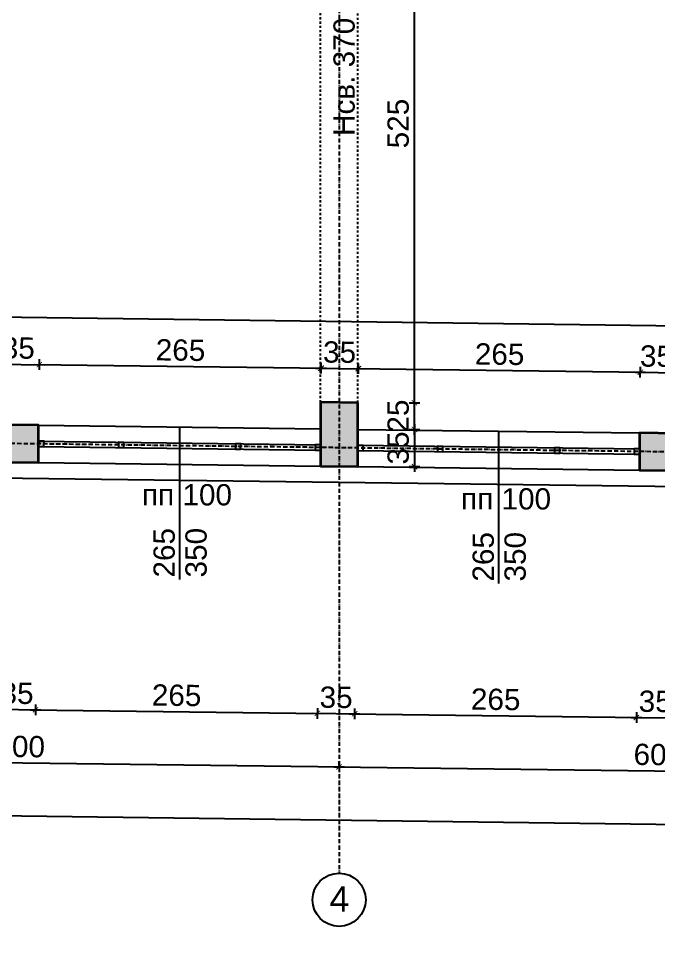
# Model space of a CAD drawing. Header units: inches. Extents: x -72385 to 39588, y -6525 to 66685.
# Drawn here: x -50486 to -49885, y 7801 to 8686 of the extents above; entities that cross this region are included whole.
import ezdxf

# ---------------------------------------------------------------- set-up
doc = ezdxf.new("R2010")
doc.units = ezdxf.units.IN
doc.header["$MEASUREMENT"] = 0
doc.linetypes.add('DashDot', pattern=[0.6, 0.4, -0.1, 0, -0.1])
doc.linetypes.add('Hidden', pattern=[0.4, 0.2, -0.2])
for name, color, linetype, lineweight in [('Изгледни линии', 253, 'Continuous', 25), ('Надписи Hсв', 252, 'Continuous', 25), ('Надписи коти външни', 252, 'Continuous', 25), ('Надписи коти вътрешни', 252, 'Continuous', 25), ('Надписи Оси', 252, 'Continuous', 25), ('Надписи прозорци', 252, 'Continuous', 25), ('Оси', 252, 'DashDot', 25), ('Прозорци', 251, 'Continuous', 25), ('Пунктир', 253, 'Hidden', 25), ('Разрезни линии', 7, 'Continuous', 35), ('Щрих стени', 254, 'Continuous', 25)]:
    doc.layers.add(name, color=color, linetype=linetype, lineweight=lineweight)
doc.styles.add('Arial Regular', font='arial.ttf')
doc.styles.get("Standard").update_dxf_attribs({"font": 'arial.ttf'})
doc.dimstyles.new('Annotative', dxfattribs={"dimscale": 0, "dimtxt": 20, "dimasz": 5, "dimexe": 5, "dimexo": 5, "dimgap": 5, "dimtad": 1, "dimdec": 0, "dimzin": 0, "dimdsep": 46, "dimtxsty": 'Standard', "dimblk": 'ARCHTICK', "dimcen": 5, "dimdle": 5, "dimadec": 0, "dimazin": 0, "dimtfac": 1, "dimtdec": 0, "dimtofl": 0, "dimtmove": 0, "dimatfit": 3, "dimldrblk": 'ARCHTICK', "dimfxl": 5, "dimfxlon": 1, "dimtolj": 1, "dimtzin": 0, "dimarcsym": 1})

# ---------------------------------------------------------------- blocks, each defined once
blk = doc.blocks.new('_ArchTick')
at = {"color": 0, "linetype": 'ByBlock', "const_width": 0.15}
blk.add_lwpolyline([(-0.5, -0.5), (0.5, 0.5)], dxfattribs=at)
blk = doc.blocks.new('*D625')
at = {"layer": 'Defpoints', "color": 0, "ltscale": 50, "transparency": 16777216}
for p in [(-50466.61, 8360.87), (-50502.34, 8304.24), (-50467.34, 8303.79)]:
    blk.add_point(p, dxfattribs=at)
at = {"layer": 'Надписи коти вътрешни', "color": 0, "lineweight": -2, "ltscale": 50, "transparency": 16777216}
for p, q in [((-50501.67, 8356.31), (-50501.55, 8366.31)), ((-50466.67, 8355.87), (-50466.55, 8365.86)), ((-50506.61, 8361.37), (-50461.61, 8360.8))]:
    blk.add_line(p, q, dxfattribs=at)
at = {"layer": 'Надписи коти вътрешни', "color": 0, "lineweight": -2, "ltscale": 50, "transparency": 16777216, "xscale": 5, "yscale": 5, "zscale": 5}
for p, rotation in [((-50501.61, 8361.31), 179.2706286525344), ((-50466.61, 8360.87), 359.2706286525344)]:
    blk.add_blockref('_ArchTick', p, dxfattribs=dict(at, rotation=rotation))
at = {"layer": 'Надписи коти вътрешни', "color": 0, "ltscale": 50, "transparency": 16777216, "insert": (-50486.42, 8376.34), "char_height": 20, "attachment_point": 5, "rotation": 359.27063}
blk.add_mtext('\\A1;35', dxfattribs=at)
blk = doc.blocks.new('*D626')
at = {"layer": 'Defpoints', "color": 0, "ltscale": 50, "transparency": 16777216}
for p in [(-50201.61, 8357.49), (-50467.34, 8303.79), (-50202.34, 8300.42)]:
    blk.add_point(p, dxfattribs=at)
at = {"layer": 'Надписи коти вътрешни', "color": 0, "lineweight": -2, "ltscale": 50, "transparency": 16777216}
for p, q in [((-50466.67, 8355.87), (-50466.55, 8365.86)), ((-50471.61, 8360.93), (-50196.61, 8357.43)), ((-50201.67, 8352.49), (-50201.55, 8362.49))]:
    blk.add_line(p, q, dxfattribs=at)
at = {"layer": 'Надписи коти вътрешни', "color": 0, "lineweight": -2, "ltscale": 50, "transparency": 16777216, "xscale": 5, "yscale": 5, "zscale": 5}
for p, rotation in [((-50466.61, 8360.87), 179.270628652547), ((-50201.61, 8357.49), 359.270628652547)]:
    blk.add_blockref('_ArchTick', p, dxfattribs=dict(at, rotation=rotation))
at = {"layer": 'Надписи коти вътрешни', "color": 0, "ltscale": 50, "transparency": 16777216, "insert": (-50333.92, 8374.39), "char_height": 20, "attachment_point": 5, "rotation": 359.27063}
blk.add_mtext('\\A1;265', dxfattribs=at)
blk = doc.blocks.new('*D627')
at = {"layer": 'Defpoints', "color": 0, "ltscale": 50, "transparency": 16777216}
for p in [(-50167.06, 8357.05), (-50202.34, 8335.42), (-50167.34, 8334.98)]:
    blk.add_point(p, dxfattribs=at)
at = {"layer": 'Надписи коти вътрешни', "color": 0, "lineweight": -2, "ltscale": 50, "transparency": 16777216}
for p, q in [((-50207.06, 8357.56), (-50162.06, 8356.99)), ((-50202.12, 8352.5), (-50201.99, 8362.5)), ((-50167.12, 8352.05), (-50166.99, 8362.05))]:
    blk.add_line(p, q, dxfattribs=at)
at = {"layer": 'Надписи коти вътрешни', "color": 0, "lineweight": -2, "ltscale": 50, "transparency": 16777216, "xscale": 5, "yscale": 5, "zscale": 5}
for p, rotation in [((-50202.06, 8357.5), 179.2706286525459), ((-50167.06, 8357.05), 359.270628652546)]:
    blk.add_blockref('_ArchTick', p, dxfattribs=dict(at, rotation=rotation))
at = {"layer": 'Надписи коти вътрешни', "color": 0, "ltscale": 50, "transparency": 16777216, "insert": (-50184.36, 8372.49), "char_height": 20, "attachment_point": 5, "rotation": 359.27063}
blk.add_mtext('\\A1;35', dxfattribs=at)
blk = doc.blocks.new('*D662')
at = {"layer": 'Defpoints', "color": 0, "ltscale": 50, "transparency": 16777216}
for p in [(-49901.61, 8353.67), (-50167.34, 8299.97), (-49902.34, 8296.6)]:
    blk.add_point(p, dxfattribs=at)
at = {"layer": 'Надписи коти вътрешни', "color": 0, "lineweight": -2, "ltscale": 50, "transparency": 16777216}
for p, q in [((-50171.61, 8357.11), (-49896.61, 8353.61)), ((-50166.67, 8352.05), (-50166.55, 8362.05)), ((-49901.67, 8348.67), (-49901.55, 8358.67))]:
    blk.add_line(p, q, dxfattribs=at)
at = {"layer": 'Надписи коти вътрешни', "color": 0, "lineweight": -2, "ltscale": 50, "transparency": 16777216, "xscale": 5, "yscale": 5, "zscale": 5}
for p, rotation in [((-50166.61, 8357.05), 179.270628652547), ((-49901.61, 8353.67), 359.270628652547)]:
    blk.add_blockref('_ArchTick', p, dxfattribs=dict(at, rotation=rotation))
at = {"layer": 'Надписи коти вътрешни', "color": 0, "ltscale": 50, "transparency": 16777216, "insert": (-50033.92, 8370.57), "char_height": 20, "attachment_point": 5, "rotation": 359.27063}
blk.add_mtext('\\A1;265', dxfattribs=at)
blk = doc.blocks.new('*D663')
at = {"layer": 'Defpoints', "color": 0, "ltscale": 50, "transparency": 16777216}
for p in [(-49866.61, 8353.23), (-49902.34, 8296.6), (-49867.34, 8296.15)]:
    blk.add_point(p, dxfattribs=at)
at = {"layer": 'Надписи коти вътрешни', "color": 0, "lineweight": -2, "ltscale": 50, "transparency": 16777216}
for p, q in [((-49901.67, 8348.67), (-49901.55, 8358.67)), ((-49866.67, 8348.23), (-49866.55, 8358.23)), ((-49906.61, 8353.74), (-49861.61, 8353.16))]:
    blk.add_line(p, q, dxfattribs=at)
at = {"layer": 'Надписи коти вътрешни', "color": 0, "lineweight": -2, "ltscale": 50, "transparency": 16777216, "xscale": 5, "yscale": 5, "zscale": 5}
for p, rotation in [((-49901.61, 8353.67), 179.2706286525344), ((-49866.61, 8353.23), 359.2706286525344)]:
    blk.add_blockref('_ArchTick', p, dxfattribs=dict(at, rotation=rotation))
at = {"layer": 'Надписи коти вътрешни', "color": 0, "ltscale": 50, "transparency": 16777216, "insert": (-49886.42, 8368.7), "char_height": 20, "attachment_point": 5, "rotation": 359.27063}
blk.add_mtext('\\A1;35', dxfattribs=at)
blk = doc.blocks.new('*D685')
at = {"layer": 'Defpoints', "color": 0, "ltscale": 50, "transparency": 16777216}
for p in [(-47201.05, 8363.57), (-51367.34, 8315.25), (-47202.34, 8262.23)]:
    blk.add_point(p, dxfattribs=at)
at = {"layer": 'Надписи коти вътрешни', "color": 0, "lineweight": -2, "ltscale": 50, "transparency": 16777216}
for p, q in [((-51366.11, 8411.59), (-51365.98, 8421.59)), ((-51371.05, 8416.65), (-47196.05, 8363.5)), ((-47201.11, 8358.57), (-47200.98, 8368.57))]:
    blk.add_line(p, q, dxfattribs=at)
at = {"layer": 'Надписи коти вътрешни', "color": 0, "lineweight": -2, "ltscale": 50, "transparency": 16777216, "xscale": 5, "yscale": 5, "zscale": 5}
for p, rotation in [((-51366.05, 8416.59), 179.2706286525471), ((-47201.05, 8363.57), 359.2706286525471)]:
    blk.add_blockref('_ArchTick', p, dxfattribs=dict(at, rotation=rotation))
at = {"layer": 'Надписи коти вътрешни', "color": 0, "ltscale": 50, "transparency": 16777216, "insert": (-49283.35, 8405.29), "char_height": 20, "attachment_point": 5, "rotation": 359.27063}
blk.add_mtext('\\A1;4165', dxfattribs=at)
blk = doc.blocks.new('*D996')
at = {"layer": 'Defpoints', "color": 0, "ltscale": 50, "transparency": 16777216}
for p in [(-50167.34, 8324.97), (-50114, 8324.97), (-50167.34, 8299.97)]:
    blk.add_point(p, dxfattribs=at)
at = {"layer": 'Надписи коти вътрешни', "color": 0, "lineweight": -2, "ltscale": 50, "transparency": 16777216}
for p, q in [((-50114, 8294.97), (-50114, 8329.97)), ((-50119, 8324.97), (-50109, 8324.97)), ((-50119, 8299.97), (-50109, 8299.97))]:
    blk.add_line(p, q, dxfattribs=at)
at = {"layer": 'Надписи коти вътрешни', "color": 0, "lineweight": -2, "ltscale": 50, "transparency": 16777216, "xscale": 5, "yscale": 5, "zscale": 5}
for p, rotation in [((-50114, 8324.97), 90), ((-50114, 8299.97), 270)]:
    blk.add_blockref('_ArchTick', p, dxfattribs=dict(at, rotation=rotation))
at = {"layer": 'Надписи коти вътрешни', "color": 0, "ltscale": 50, "transparency": 16777216, "insert": (-50129.21, 8312.47), "char_height": 20, "attachment_point": 5, "rotation": 90}
blk.add_mtext('\\A1;25', dxfattribs=at)
blk = doc.blocks.new('*D997')
at = {"layer": 'Defpoints', "color": 0, "ltscale": 50, "transparency": 16777216}
for p in [(-50167.24, 8850.02), (-50114, 8850.02), (-50167.34, 8324.97)]:
    blk.add_point(p, dxfattribs=at)
at = {"layer": 'Надписи коти вътрешни', "color": 0, "lineweight": -2, "ltscale": 50, "transparency": 16777216}
for p, q in [((-50114, 8319.97), (-50114, 8855.02)), ((-50119, 8850.02), (-50109, 8850.02)), ((-50119, 8324.97), (-50109, 8324.97))]:
    blk.add_line(p, q, dxfattribs=at)
at = {"layer": 'Надписи коти вътрешни', "color": 0, "lineweight": -2, "ltscale": 50, "transparency": 16777216, "xscale": 5, "yscale": 5, "zscale": 5}
for p, rotation in [((-50114, 8850.02), 90), ((-50114, 8324.97), 270)]:
    blk.add_blockref('_ArchTick', p, dxfattribs=dict(at, rotation=rotation))
at = {"layer": 'Надписи коти вътрешни', "color": 0, "ltscale": 50, "transparency": 16777216, "insert": (-50129.21, 8587.5), "char_height": 20, "attachment_point": 5, "rotation": 90}
blk.add_mtext('\\A1;525', dxfattribs=at)
blk = doc.blocks.new('*D6074')
at = {"layer": 'Defpoints', "color": 0, "ltscale": 50, "transparency": 16777216}
for p in [(-50502.34, 8269.23), (-50467.34, 8268.79), (-50470.3, 8036.31)]:
    blk.add_point(p, dxfattribs=at)
at = {"layer": 'Надписи коти външни', "color": 0, "lineweight": -2, "ltscale": 50, "transparency": 16777216}
for p, q in [((-50510.3, 8036.82), (-50465.3, 8036.24)), ((-50505.23, 8041.75), (-50505.36, 8031.75)), ((-50470.23, 8041.31), (-50470.36, 8031.31))]:
    blk.add_line(p, q, dxfattribs=at)
at = {"layer": 'Надписи коти външни', "color": 0, "lineweight": -2, "ltscale": 50, "transparency": 16777216, "xscale": 5, "yscale": 5, "zscale": 5}
for p, rotation in [((-50505.3, 8036.75), 179.2706286525463), ((-50470.3, 8036.31), 359.2706286525462)]:
    blk.add_blockref('_ArchTick', p, dxfattribs=dict(at, rotation=rotation))
at = {"layer": 'Надписи коти външни', "color": 0, "ltscale": 50, "transparency": 16777216, "insert": (-50487.6, 8051.75), "char_height": 20, "attachment_point": 5, "rotation": 359.27063}
blk.add_mtext('\\A1;35', dxfattribs=at)
blk = doc.blocks.new('*D6075')
at = {"layer": 'Defpoints', "color": 0, "ltscale": 50, "transparency": 16777216}
for p in [(-50467.34, 8268.79), (-50202.34, 8265.42), (-50205.3, 8032.93)]:
    blk.add_point(p, dxfattribs=at)
at = {"layer": 'Надписи коти външни', "color": 0, "lineweight": -2, "ltscale": 50, "transparency": 16777216}
for p, q in [((-50470.23, 8041.31), (-50470.36, 8031.31)), ((-50205.23, 8037.93), (-50205.36, 8027.93)), ((-50475.3, 8036.37), (-50200.3, 8032.87))]:
    blk.add_line(p, q, dxfattribs=at)
at = {"layer": 'Надписи коти външни', "color": 0, "lineweight": -2, "ltscale": 50, "transparency": 16777216, "xscale": 5, "yscale": 5, "zscale": 5}
for p, rotation in [((-50470.3, 8036.31), 179.2706286525455), ((-50205.3, 8032.93), 359.2706286525455)]:
    blk.add_blockref('_ArchTick', p, dxfattribs=dict(at, rotation=rotation))
at = {"layer": 'Надписи коти външни', "color": 0, "ltscale": 50, "transparency": 16777216, "insert": (-50337.6, 8049.83), "char_height": 20, "attachment_point": 5, "rotation": 359.27063}
blk.add_mtext('\\A1;265', dxfattribs=at)
blk = doc.blocks.new('*D6076')
at = {"layer": 'Defpoints', "color": 0, "ltscale": 50, "transparency": 16777216}
for p in [(-50202.34, 8265.42), (-50167.34, 8264.97), (-50170.3, 8032.49)]:
    blk.add_point(p, dxfattribs=at)
at = {"layer": 'Надписи коти външни', "color": 0, "lineweight": -2, "ltscale": 50, "transparency": 16777216}
for p, q in [((-50205.23, 8037.93), (-50205.36, 8027.93)), ((-50170.23, 8037.49), (-50170.36, 8027.49)), ((-50210.3, 8033), (-50165.3, 8032.43))]:
    blk.add_line(p, q, dxfattribs=at)
at = {"layer": 'Надписи коти външни', "color": 0, "lineweight": -2, "ltscale": 50, "transparency": 16777216, "xscale": 5, "yscale": 5, "zscale": 5}
for p, rotation in [((-50205.3, 8032.93), 179.2706286525345), ((-50170.3, 8032.49), 359.2706286525345)]:
    blk.add_blockref('_ArchTick', p, dxfattribs=dict(at, rotation=rotation))
at = {"layer": 'Надписи коти външни', "color": 0, "ltscale": 50, "transparency": 16777216, "insert": (-50187.6, 8047.93), "char_height": 20, "attachment_point": 5, "rotation": 359.27063}
blk.add_mtext('\\A1;35', dxfattribs=at)
blk = doc.blocks.new('*D6077')
at = {"layer": 'Defpoints', "color": 0, "ltscale": 50, "transparency": 16777216}
for p in [(-50167.34, 8264.97), (-49902.34, 8261.6), (-49905.3, 8029.12)]:
    blk.add_point(p, dxfattribs=at)
at = {"layer": 'Надписи коти външни', "color": 0, "lineweight": -2, "ltscale": 50, "transparency": 16777216}
for p, q in [((-50170.23, 8037.49), (-50170.36, 8027.49)), ((-50175.3, 8032.55), (-49900.3, 8029.05)), ((-49905.23, 8034.11), (-49905.36, 8024.12))]:
    blk.add_line(p, q, dxfattribs=at)
at = {"layer": 'Надписи коти външни', "color": 0, "lineweight": -2, "ltscale": 50, "transparency": 16777216, "xscale": 5, "yscale": 5, "zscale": 5}
for p, rotation in [((-50170.3, 8032.49), 179.2706286525486), ((-49905.3, 8029.12), 359.2706286525486)]:
    blk.add_blockref('_ArchTick', p, dxfattribs=dict(at, rotation=rotation))
at = {"layer": 'Надписи коти външни', "color": 0, "ltscale": 50, "transparency": 16777216, "insert": (-50037.6, 8046.01), "char_height": 20, "attachment_point": 5, "rotation": 359.27063}
blk.add_mtext('\\A1;265', dxfattribs=at)
blk = doc.blocks.new('*D6078')
at = {"layer": 'Defpoints', "color": 0, "ltscale": 50, "transparency": 16777216}
for p in [(-49902.34, 8261.6), (-49867.34, 8261.15), (-49870.3, 8028.67)]:
    blk.add_point(p, dxfattribs=at)
at = {"layer": 'Надписи коти външни', "color": 0, "lineweight": -2, "ltscale": 50, "transparency": 16777216}
for p, q in [((-49910.3, 8029.18), (-49865.3, 8028.61)), ((-49905.23, 8034.11), (-49905.36, 8024.12)), ((-49870.23, 8033.67), (-49870.36, 8023.67))]:
    blk.add_line(p, q, dxfattribs=at)
at = {"layer": 'Надписи коти външни', "color": 0, "lineweight": -2, "ltscale": 50, "transparency": 16777216, "xscale": 5, "yscale": 5, "zscale": 5}
for p, rotation in [((-49905.3, 8029.12), 179.2706286525464), ((-49870.3, 8028.67), 359.2706286525463)]:
    blk.add_blockref('_ArchTick', p, dxfattribs=dict(at, rotation=rotation))
at = {"layer": 'Надписи коти външни', "color": 0, "ltscale": 50, "transparency": 16777216, "insert": (-49887.6, 8044.11), "char_height": 20, "attachment_point": 5, "rotation": 359.27063}
blk.add_mtext('\\A1;35', dxfattribs=at)
blk = doc.blocks.new('*D6138')
at = {"layer": 'Defpoints', "color": 0, "ltscale": 50, "transparency": 16777216}
for p in [(-50784.84, 7990.31), (-50184.84, 7982.67), (-50184.84, 7982.67)]:
    blk.add_point(p, dxfattribs=at)
at = {"layer": 'Надписи коти външни', "color": 0, "lineweight": -2, "ltscale": 50, "transparency": 16777216}
for p, q in [((-50784.84, 7990.31), (-50784.77, 7995.31)), ((-50789.84, 7990.37), (-50179.84, 7982.61)), ((-50184.84, 7982.67), (-50184.77, 7987.67))]:
    blk.add_line(p, q, dxfattribs=at)
at = {"layer": 'Надписи коти външни', "color": 0, "lineweight": -2, "ltscale": 50, "transparency": 16777216, "xscale": 5, "yscale": 5, "zscale": 5}
for p, rotation in [((-50784.84, 7990.31), 179.2706286525473), ((-50184.84, 7982.67), 359.2706286525473)]:
    blk.add_blockref('_ArchTick', p, dxfattribs=dict(at, rotation=rotation))
at = {"layer": 'Надписи коти външни', "color": 0, "ltscale": 50, "transparency": 16777216, "insert": (-50484.64, 8001.7), "char_height": 20, "attachment_point": 5, "rotation": 359.27063}
blk.add_mtext('\\A1;600', dxfattribs=at)
blk = doc.blocks.new('*D6139')
at = {"layer": 'Defpoints', "color": 0, "ltscale": 50, "transparency": 16777216}
for p in [(-50184.84, 7982.67), (-49584.84, 7975.03), (-49584.84, 7975.03)]:
    blk.add_point(p, dxfattribs=at)
at = {"layer": 'Надписи коти външни', "color": 0, "lineweight": -2, "ltscale": 50, "transparency": 16777216}
for p, q in [((-50189.84, 7982.73), (-49579.84, 7974.97)), ((-50184.84, 7982.67), (-50184.9, 7977.67)), ((-49584.84, 7975.03), (-49584.9, 7970.03))]:
    blk.add_line(p, q, dxfattribs=at)
at = {"layer": 'Надписи коти външни', "color": 0, "lineweight": -2, "ltscale": 50, "transparency": 16777216, "xscale": 5, "yscale": 5, "zscale": 5}
for p, rotation in [((-50184.84, 7982.67), 179.270628652557), ((-49584.84, 7975.03), 359.270628652557)]:
    blk.add_blockref('_ArchTick', p, dxfattribs=dict(at, rotation=rotation))
at = {"layer": 'Надписи коти външни', "color": 0, "ltscale": 50, "transparency": 16777216, "insert": (-49884.64, 7994.06), "char_height": 20, "attachment_point": 5, "rotation": 359.27063}
blk.add_mtext('\\A1;600', dxfattribs=at)
blk = doc.blocks.new('*D6190')
at = {"layer": 'Defpoints', "color": 0, "ltscale": 50, "transparency": 16777216}
for p in [(-52317.34, 8292.34), (-40222.34, 8138.36), (-40226.57, 7805.89)]:
    blk.add_point(p, dxfattribs=at)
at = {"layer": 'Надписи коти външни', "color": 0, "lineweight": -2, "ltscale": 50, "transparency": 16777216}
for p, q in [((-52326.57, 7959.93), (-40221.57, 7805.83)), ((-52321.51, 7964.87), (-52321.63, 7954.87)), ((-40226.51, 7810.89), (-40226.63, 7800.89))]:
    blk.add_line(p, q, dxfattribs=at)
at = {"layer": 'Надписи коти външни', "color": 0, "lineweight": -2, "ltscale": 50, "transparency": 16777216, "xscale": 5, "yscale": 5, "zscale": 5}
for p, rotation in [((-52321.57, 7959.87), 179.2706286525472), ((-40226.57, 7805.89), 359.2706286525473)]:
    blk.add_blockref('_ArchTick', p, dxfattribs=dict(at, rotation=rotation))
at = {"layer": 'Надписи коти външни', "color": 0, "ltscale": 50, "transparency": 16777216, "insert": (-46273.88, 7898.09), "char_height": 20, "attachment_point": 5, "rotation": 359.27063}
blk.add_mtext('\\A1;12095', dxfattribs=at)
blk = doc.blocks.new('*D7837')
at = {"layer": 'Defpoints', "color": 0, "ltscale": 10, "transparency": 16777216}
for p in [(-50152.79, 8299.97), (-50152.79, 8264.97), (-50114, 8264.97)]:
    blk.add_point(p, dxfattribs=at)
at = {"layer": 'Надписи коти вътрешни', "color": 0, "lineweight": -2, "ltscale": 10, "transparency": 16777216}
for p, q in [((-50114, 8304.97), (-50114, 8259.97)), ((-50119, 8299.97), (-50109, 8299.97)), ((-50119, 8264.97), (-50109, 8264.97))]:
    blk.add_line(p, q, dxfattribs=at)
at = {"layer": 'Надписи коти вътрешни', "color": 0, "lineweight": -2, "ltscale": 10, "transparency": 16777216, "xscale": 5, "yscale": 5, "zscale": 5}
for p, rotation in [((-50114, 8299.97), 90), ((-50114, 8264.97), 270)]:
    blk.add_blockref('_ArchTick', p, dxfattribs=dict(at, rotation=rotation))
at = {"layer": 'Надписи коти вътрешни', "color": 0, "ltscale": 10, "transparency": 16777216, "insert": (-50129.21, 8282.47), "char_height": 20, "attachment_point": 5, "rotation": 90}
blk.add_mtext('\\A1;35', dxfattribs=at)

msp = doc.modelspace()

# ---------------------------------------------------------------- hatches: boundary and pattern name
at = {"layer": 'Щрих стени', "ltscale": 10}
h = msp.add_hatch(color=256, dxfattribs=at)
h.dxf.hatch_style = 1
h.paths.add_polyline_path([(-51067.34, 8311.43), (-51102.34, 8311.88), (-51102.34, 8276.87), (-51067.34, 8276.43)])
h.paths.add_polyline_path([(-50767.34, 8332.61), (-50802.34, 8333.06), (-50802.34, 8273.05), (-50767.34, 8272.61)])
h.paths.add_polyline_path([(-50467.34, 8303.79), (-50502.34, 8304.24), (-50502.34, 8269.23), (-50467.34, 8268.79)])
h.paths.add_polyline_path([(-50167.34, 8324.97), (-50202.34, 8325.42), (-50202.34, 8265.42), (-50167.34, 8264.97)])
h.paths.add_polyline_path([(-49867.34, 8296.15), (-49902.34, 8296.6), (-49902.34, 8261.6), (-49867.34, 8261.15)])
h.paths.add_polyline_path([(-49567.34, 8317.34), (-49602.34, 8317.78), (-49602.34, 8257.78), (-49567.34, 8257.33)])
h.paths.add_polyline_path([(-49267.34, 8288.52), (-49302.34, 8288.96), (-49302.34, 8253.96), (-49267.34, 8253.51)])
h.paths.add_polyline_path([(-48967.34, 8309.7), (-49002.34, 8310.14), (-49002.34, 8250.14), (-48967.34, 8249.69)])
h.paths.add_polyline_path([(-48667.34, 8280.88), (-48702.34, 8281.32), (-48702.34, 8246.32), (-48667.34, 8245.87)])
h.paths.add_polyline_path([(-48367.34, 8302.06), (-48402.34, 8302.51), (-48402.34, 8242.5), (-48367.34, 8242.05)])
h.paths.add_polyline_path([(-48067.34, 8273.24), (-48102.34, 8273.68), (-48102.34, 8238.68), (-48067.34, 8238.24)])
h.paths.add_polyline_path([(-47767.34, 8294.42), (-47802.34, 8294.87), (-47802.34, 8234.86), (-47767.34, 8234.42)])
h.paths.add_polyline_path([(-47467.34, 8265.6), (-47502.34, 8266.05), (-47502.34, 8231.04), (-47467.34, 8230.6)])

# ---------------------------------------------------------------- linework, layer by layer
at = {"layer": 'Изгледни линии', "ltscale": 50}
for p, q in [((-50467.34, 8303.79), (-50202.34, 8300.42)), ((-50167.34, 8299.97), (-49902.34, 8296.6)), ((-51982.34, 8273.07), (-47487.34, 8215.85)), ((-50467.34, 8268.79), (-50202.34, 8265.42)), ((-50167.34, 8264.97), (-49902.34, 8261.6))]:
    msp.add_line(p, q, dxfattribs=at)
at = {"layer": 'Надписи Оси', "ltscale": 50}
msp.add_circle((-50184.84, 7857.66), 25, dxfattribs=at)
at = {"layer": 'Надписи прозорци', "ltscale": 50}
for p, q in [((-50334.84, 8302.11), (-50334.84, 8158.95)), ((-50034.84, 8298.29), (-50034.84, 8155.14))]:
    msp.add_line(p, q, dxfattribs=at)
at = {"layer": 'Оси', "ltscale": 10}
for p, q in [((-50184.84, 10482.87), (-50184.84, 7882.66)), ((-39839.84, 8151), (-52699.84, 8314.71))]:
    msp.add_line(p, q, dxfattribs=at)
at = {"layer": 'Прозорци', "ltscale": 50}
for p, q in [((-50467.34, 8288.79), (-50202.34, 8285.42)), ((-50167.34, 8284.97), (-49902.34, 8281.6)), ((-50467.34, 8283.79), (-50202.34, 8280.42)), ((-50167.34, 8279.97), (-49902.34, 8276.6))]:
    msp.add_line(p, q, dxfattribs=at)
for points in [[(-50467.34, 8283.79), (-50462.34, 8283.73), (-50462.27, 8288.73), (-50467.27, 8288.79), (-50467.34, 8283.79)], [(-50392.35, 8282.84), (-50387.35, 8282.77), (-50387.29, 8287.77), (-50392.29, 8287.84), (-50392.35, 8282.84)], [(-50282.39, 8281.44), (-50277.39, 8281.37), (-50277.33, 8286.37), (-50282.32, 8286.44), (-50282.39, 8281.44)], [(-50207.4, 8280.49), (-50202.4, 8280.42), (-50202.34, 8285.42), (-50207.34, 8285.49), (-50207.4, 8280.49)], [(-50167.34, 8279.97), (-50162.34, 8279.91), (-50162.27, 8284.91), (-50167.27, 8284.97), (-50167.34, 8279.97)], [(-50092.35, 8279.02), (-50087.35, 8278.95), (-50087.29, 8283.95), (-50092.29, 8284.02), (-50092.35, 8279.02)], [(-49982.39, 8277.62), (-49977.39, 8277.55), (-49977.33, 8282.55), (-49982.32, 8282.62), (-49982.39, 8277.62)], [(-49907.4, 8276.67), (-49902.4, 8276.6), (-49902.34, 8281.6), (-49907.34, 8281.67), (-49907.4, 8276.67)]]:
    msp.add_lwpolyline(points, dxfattribs=at)
at = {"layer": 'Пунктир', "ltscale": 10}
for p, q in [((-50202.34, 8325.42), (-50202.34, 8850.46)), ((-50167.34, 8324.97), (-50167.34, 8850.02))]:
    msp.add_line(p, q, dxfattribs=at)
at = {"layer": 'Разрезни линии', "ltscale": 50}
for p, q in [((-50167.34, 8324.97), (-50202.34, 8325.42)), ((-50202.34, 8325.42), (-50202.34, 8265.42)), ((-50167.34, 8264.97), (-50167.34, 8324.97)), ((-50202.34, 8265.42), (-50167.34, 8264.97))]:
    msp.add_line(p, q, dxfattribs=at)
for points in [[(-50502.34, 8304.24), (-50502.34, 8269.23), (-50467.34, 8268.79), (-50467.34, 8303.79)], [(-49902.34, 8296.6), (-49902.34, 8261.6), (-49867.34, 8261.15), (-49867.34, 8296.15)]]:
    msp.add_lwpolyline(points, close=True, dxfattribs=at)

# ---------------------------------------------------------------- texts
at = {"layer": 'Надписи Hсв', "ltscale": 100, "insert": (-50190.17, 8575.84), "char_height": 20, "width": 180.4891, "attachment_point": 1, "rotation": 90, "style": 'Arial Regular'}
msp.add_mtext('\\pxt8;Hсв. 370', dxfattribs=at)
at = {"layer": 'Надписи Оси', "ltscale": 100, "insert": (-50198.16, 7870.38), "char_height": 24, "width": 27.2128, "attachment_point": 1, "style": 'Arial Regular'}
msp.add_mtext('\\pxqc;4', dxfattribs=at)
at = {"layer": 'Надписи прозорци', "ltscale": 100, "char_height": 20, "width": 180.4891, "attachment_point": 1, "style": 'Arial Regular'}
for insert in [(-50370.15, 8248.46), (-50070.15, 8244.64)]:
    msp.add_mtext('пп 100', dxfattribs=dict(at, insert=insert))
at = {"layer": 'Надписи прозорци', "ltscale": 100, "char_height": 20, "width": 180.4891, "attachment_point": 3, "rotation": 90, "style": 'Arial Regular'}
for s, insert in [('265', (-50359.35, 8207.25)), ('350', (-50329.35, 8207.33)), ('265', (-50059.35, 8203.43)), ('350', (-50029.35, 8203.51))]:
    msp.add_mtext(s, dxfattribs=dict(at, insert=insert))

# ---------------------------------------------------------------- dimensions: what is measured, and where the dimension line sits
at = {"layer": 'Надписи коти външни', "ltscale": 50}
dim = msp.add_aligned_dim(p1=(-52317.34, 8292.34), p2=(-40222.34, 8138.36), distance=-332.5, text='12095', dimstyle='Annotative', override={"dimscale": 0, "dimtix": 0, "dimtofl": 0, "dimtmove": 0, "dimatfit": 3}, dxfattribs=at)
dim.commit()
dim.dimension.update_dxf_attribs({"geometry": '*D6190', "text_midpoint": (-46273.88, 7898.09)})
for base, p1, p2, picture, middle in [((-50470.3, 8036.31), (-50502.34, 8269.23), (-50467.34, 8268.79), '*D6074', (-50487.8, 8036.53)), ((-50170.3, 8032.49), (-50202.34, 8265.42), (-50167.34, 8264.97), '*D6076', (-50187.8, 8032.71)), ((-49870.3, 8028.67), (-49902.34, 8261.6), (-49867.34, 8261.15), '*D6078', (-49887.8, 8028.89))]:
    dim = msp.add_linear_dim(base=base, p1=p1, p2=p2, angle=359.27063, dimstyle='Annotative', override={"dimscale": 0, "dimtix": 0, "dimtofl": 0, "dimtmove": 0, "dimatfit": 3}, dxfattribs=at)
    dim.commit()
    dim.dimension.update_dxf_attribs({"geometry": picture, "text_midpoint": middle, "dimtype": 129})
for p1, p2, distance, picture, middle in [((-50467.34, 8268.79), (-50202.34, 8265.42), -232.5, '*D6075', (-50337.6, 8049.83)), ((-50167.34, 8264.97), (-49902.34, 8261.6), -232.5, '*D6077', (-50037.6, 8046.01)), ((-50784.84, 7990.31), (-50184.84, 7982.67), 0, '*D6138', (-50484.64, 8001.7)), ((-50184.84, 7982.67), (-49584.84, 7975.03), 0, '*D6139', (-49884.64, 7994.06))]:
    dim = msp.add_aligned_dim(p1=p1, p2=p2, distance=distance, dimstyle='Annotative', override={"dimscale": 0, "dimtix": 0, "dimtofl": 0, "dimtmove": 0, "dimatfit": 3}, dxfattribs=at)
    dim.commit()
    dim.dimension.update_dxf_attribs({"geometry": picture, "text_midpoint": middle})
at = {"layer": 'Надписи коти вътрешни', "ltscale": 50}
dim = msp.add_linear_dim(base=(-50114, 8850.02), p1=(-50167.34, 8324.97), p2=(-50167.24, 8850.02), angle=90, dimstyle='Annotative', override={"dimscale": 0, "dimtix": 0, "dimtofl": 0, "dimtmove": 0, "dimatfit": 3}, dxfattribs=at)
dim.commit()
dim.dimension.update_dxf_attribs({"geometry": '*D997', "text_midpoint": (-50129.21, 8587.5)})
for p1, p2, distance, picture, middle in [((-51367.34, 8315.25), (-47202.34, 8262.23), 101.35, '*D685', (-49283.35, 8405.29)), ((-50467.34, 8303.79), (-50202.34, 8300.42), 57.08, '*D626', (-50333.92, 8374.39)), ((-50167.34, 8299.97), (-49902.34, 8296.6), 57.08, '*D662', (-50033.92, 8370.57))]:
    dim = msp.add_aligned_dim(p1=p1, p2=p2, distance=distance, dimstyle='Annotative', override={"dimscale": 0, "dimtix": 0, "dimtofl": 0, "dimtmove": 0, "dimatfit": 3}, dxfattribs=at)
    dim.commit()
    dim.dimension.update_dxf_attribs({"geometry": picture, "text_midpoint": middle})
for base, p1, p2, angle, picture, middle, dimtype in [((-50466.61, 8360.87), (-50502.34, 8304.24), (-50467.34, 8303.79), 359.27063, '*D625', (-50486.61, 8361.12), 129), ((-50167.06, 8357.05), (-50202.34, 8335.42), (-50167.34, 8334.98), 359.27063, '*D627', (-50184.56, 8357.27), 129), ((-49866.61, 8353.23), (-49902.34, 8296.6), (-49867.34, 8296.15), 359.27063, '*D663', (-49886.61, 8353.48), 129), ((-50114, 8324.97), (-50167.34, 8299.97), (-50167.34, 8324.97), 90, '*D996', (-50114, 8312.47), 128)]:
    dim = msp.add_linear_dim(base=base, p1=p1, p2=p2, angle=angle, dimstyle='Annotative', override={"dimscale": 0, "dimtix": 0, "dimtofl": 0, "dimtmove": 0, "dimatfit": 3}, dxfattribs=at)
    dim.commit()
    dim.dimension.update_dxf_attribs({"geometry": picture, "text_midpoint": middle, "dimtype": dimtype})
at = {"layer": 'Надписи коти вътрешни', "ltscale": 10}
dim = msp.add_linear_dim(base=(-50114, 8264.97), p1=(-50152.79, 8299.97), p2=(-50152.79, 8264.97), angle=270, dimstyle='Annotative', override={"dimscale": 0, "dimtix": 0, "dimtofl": 0, "dimtmove": 0, "dimatfit": 3}, dxfattribs=at)
dim.commit()
dim.dimension.update_dxf_attribs({"geometry": '*D7837', "text_midpoint": (-50114, 8282.47), "dimtype": 129})

doc.saveas('drawing.dxf')
